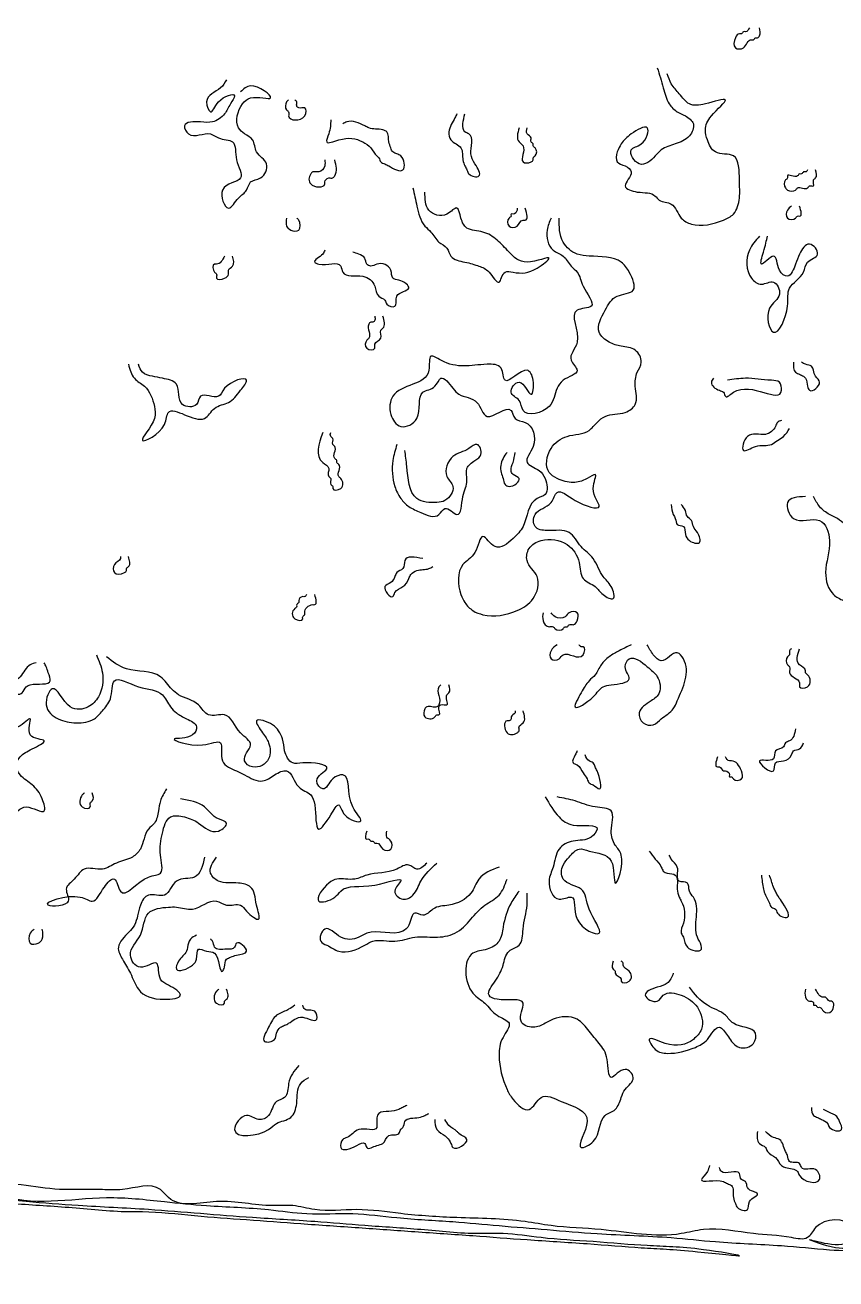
# Model space of a CAD drawing. Header units: metres. Extents: x 0 to 100, y 0 to 141.
# Drawn here: x 75.34 to 85.45, y 53.11 to 68.76 of the extents above; entities that cross this region are included whole.
import ezdxf

# ---------------------------------------------------------------- set-up
doc = ezdxf.new("R2010")
doc.units = ezdxf.units.M

msp = doc.modelspace()

# ---------------------------------------------------------------- linework, layer by layer
for points in [[(76.825, 71.05), (76.675, 70.975), (76.6, 70.85), (76.525, 70.475), (76.6, 70.375), (76.425, 70), (76.125, 70.125), (76.05, 70.25), (75.825, 70.275), (75.65, 70.5), (75.45, 70.6), (75.2, 70.675), (75.175, 70.55), (75.275, 70.35), (75.375, 70.275), (75.15, 70.225), (75.025, 70.3), (74.9, 70.225), (74.825, 70.1), (74.8, 69.85), (74.75, 69.7), (74.7, 69.6), (74.575, 69.55), (74.525, 69.625), (74.4, 69.875), (74.225, 69.925), (73.75, 70.1), (73.625, 70.15), (73.3, 70.1), (73.15, 69.975), (73.1, 69.825), (73.025, 69.425), (72.9, 69.375), (72.8, 69.35), (72.7, 69.425), (72.6, 69.475), (72.4, 69.45), (72.175, 69.375), (72.025, 69.225), (71.825, 69.025), (71.675, 68.875), (71.55, 68.95), (71.475, 69.125), (71.275, 69.25), (71.075, 69.325), (70.85, 69.275), (70.7, 69.025), (70.675, 68.8), (70.6, 68.65), (70.525, 68.275), (70.375, 68.2), (70.25, 68.075), (70.5, 68.125), (70.6, 68.175), (70.775, 68.675), (70.875, 68.775), (70.975, 68.9), (70.925, 69.075), (71.075, 69.15), (71.275, 69.05), (71.375, 69), (71.425, 68.825), (71.55, 68.775), (71.625, 68.7), (71.8, 68.8), (72, 68.85), (72.1, 69.075), (72.2, 69.15), (72.475, 69.15), (72.775, 69.05), (73.05, 68.925), (73.275, 68.95), (73.275, 69.125), (73.325, 69.325), (73.275, 69.45), (73.45, 69.4), (73.325, 69.55), (73.225, 69.6), (73.225, 69.85), (73.575, 70.025), (73.675, 69.925), (73.725, 69.8), (73.55, 69.675), (73.65, 69.6), (73.925, 69.625), (74.15, 69.625), (74.225, 69.5), (74.35, 69.2), (74.5, 69.125), (74.625, 69.175), (74.675, 69.1), (74.775, 69), (74.9, 68.9), (75.025, 68.8), (75.075, 68.975), (75.2, 69.125), (75.125, 69.2), (75.05, 69.3), (74.95, 69.35), (74.85, 69.475), (74.925, 69.625), (75.125, 69.65), (75.225, 69.85), (75.425, 69.775), (75.475, 69.625), (75.55, 69.25), (75.5, 69.05), (75.7, 68.975), (75.7, 69.325), (75.775, 69.475), (75.65, 69.6), (75.9, 69.65), (75.775, 69.875), (75.75, 69.95), (75.9, 69.875), (75.975, 69.8), (76.15, 69.725), (76.1, 69.625), (76, 69.475), (76.45, 69.55), (76.525, 69.625), (76.8, 69.625), (76.85, 69.85), (76.9, 70.075), (77.025, 70.15), (77.125, 70.425), (77.275, 70.3), (77.25, 70.15), (77.375, 70.1), (77.375, 69.9), (77.475, 69.8), (77.625, 70.1), (77.5, 70.15), (77.45, 70.45), (77.175, 70.55), (76.9, 70.475), (76.725, 70.525), (76.75, 70.8), (76.925, 70.925)], [(84.375, 68.725), (84.325, 68.675), (84.3, 68.675), (84.275, 68.65), (84.25, 68.65), (84.2, 68.6), (84.2, 68.475), (84.3, 68.475), (84.4, 68.575), (84.425, 68.575), (84.45, 68.6), (84.475, 68.6), (84.5, 68.625), (84.5, 68.725)], [(77.85, 68.075), (77.775, 67.975), (77.6, 67.8), (77.65, 67.675), (77.75, 67.8), (77.95, 67.875), (77.9, 67.775), (77.825, 67.65), (77.675, 67.55), (77.525, 67.55), (77.325, 67.5), (77.375, 67.4), (77.65, 67.4), (77.75, 67.35), (77.925, 67.3), (77.975, 67.075), (78.025, 66.85), (77.8, 66.7), (77.875, 66.475), (78, 66.6), (78.1, 66.7), (78.15, 66.8), (78.275, 66.85), (78.35, 67.025), (78.225, 67.175), (78.175, 67.325), (78.075, 67.4), (78, 67.475), (78.05, 67.775), (78.15, 67.85), (78.4, 67.85), (78.15, 68), (78.025, 67.925)], [(83.225, 68.225), (83.3, 67.975), (83.375, 67.775), (83.475, 67.675), (83.575, 67.625), (83.675, 67.525), (83.625, 67.375), (83.45, 67.275), (83.275, 67.2), (83.2, 67.125), (83, 67.025), (82.9, 67.2), (83.025, 67.275), (83.1, 67.475), (82.9, 67.4), (82.775, 67.275), (82.725, 67.175), (82.725, 67.05), (82.825, 67), (82.9, 66.925), (82.825, 66.75), (82.975, 66.675), (83.2, 66.625), (83.25, 66.575), (83.4, 66.525), (83.525, 66.35), (83.65, 66.275), (84.05, 66.325), (84.175, 66.4), (84.25, 66.6), (84.25, 66.825), (84.175, 67.125), (83.95, 67.175), (83.85, 67.325), (83.825, 67.45), (83.9, 67.625), (84.075, 67.825), (83.825, 67.775), (83.625, 67.775), (83.5, 67.9), (83.4, 68.025), (83.35, 68.15)], [(78.625, 67.825), (78.6, 67.8), (78.6, 67.7), (78.625, 67.675), (78.625, 67.625), (78.825, 67.625), (78.825, 67.725), (78.75, 67.725), (78.725, 67.75), (78.725, 67.8), (78.7, 67.825)], [(80.725, 67.65), (80.7, 67.6), (80.625, 67.425), (80.65, 67.325), (80.775, 67.225), (80.8, 67.075), (80.825, 67), (80.85, 66.95), (80.875, 66.9), (81, 66.875), (80.95, 67.025), (80.9, 67.15), (80.875, 67.4), (80.825, 67.425), (80.8, 67.525), (80.825, 67.65)], [(79.15, 67.575), (79.125, 67.4), (79.1, 67.3), (79.25, 67.325), (79.55, 67.3), (79.65, 67.225), (79.725, 67.125), (79.75, 67.1), (79.775, 67.05), (79.825, 67.025), (79.875, 67), (80.05, 66.95), (80.025, 67.125), (79.975, 67.15), (79.925, 67.175), (79.9, 67.225), (79.875, 67.3), (79.85, 67.425), (79.8, 67.45), (79.625, 67.475), (79.575, 67.5), (79.35, 67.55), (79.3, 67.525)], [(81.5, 67.475), (81.5, 67.3), (81.55, 67.25), (81.55, 67.05), (81.65, 67.05), (81.675, 67.075), (81.675, 67.1), (81.7, 67.125), (81.7, 67.225), (81.675, 67.25), (81.675, 67.275), (81.65, 67.3), (81.65, 67.35), (81.6, 67.4), (81.6, 67.475)], [(79.075, 67.075), (79.075, 67), (79, 66.925), (78.925, 66.925), (78.9, 66.9), (78.9, 66.775), (79.075, 66.775), (79.075, 66.8), (79.125, 66.85), (79.175, 66.85), (79.2, 66.875), (79.2, 67.075)], [(85.1, 66.95), (85.075, 66.925), (85.05, 66.925), (85.025, 66.9), (85, 66.9), (84.975, 66.875), (84.85, 66.875), (84.85, 66.85), (84.825, 66.825), (84.825, 66.725), (84.85, 66.7), (84.95, 66.7), (84.975, 66.725), (85.1, 66.725), (85.125, 66.75), (85.175, 66.75), (85.175, 66.825), (85.2, 66.85), (85.2, 66.95)], [(80.175, 66.725), (80.225, 66.5), (80.325, 66.25), (80.4, 66.175), (80.5, 66.05), (80.6, 65.975), (80.65, 65.875), (80.825, 65.8), (81, 65.75), (81.125, 65.675), (81.25, 65.55), (81.325, 65.675), (81.425, 65.675), (81.725, 65.725), (81.875, 65.85), (81.6, 65.8), (81.375, 65.925), (81.225, 66.075), (81.05, 66.175), (80.85, 66.225), (80.775, 66.35), (80.725, 66.475), (80.6, 66.4), (80.375, 66.45), (80.325, 66.675)], [(78.6, 66.35), (78.6, 66.25), (78.65, 66.2), (78.75, 66.2), (78.75, 66.325), (78.725, 66.35)], [(81.9, 66.35), (81.85, 66.2), (81.925, 65.95), (82.05, 65.875), (82.15, 65.75), (82.225, 65.675), (82.3, 65.5), (82.4, 65.25), (82.225, 65.2), (82.225, 64.8), (82.15, 64.575), (82.225, 64.45), (82.05, 64.325), (81.975, 64.225), (81.875, 64), (81.55, 63.95), (81.5, 64.075), (81.4, 64.175), (81.5, 64.3), (81.65, 64.15), (81.675, 64.325), (81.6, 64.45), (81.325, 64.325), (81.275, 64.475), (81.1, 64.525), (80.525, 64.575), (80.4, 64.625), (80.375, 64.45), (80.175, 64.275), (79.925, 64.125), (79.9, 63.9), (80.025, 63.75), (80.225, 63.85), (80.3, 64.175), (80.45, 64.25), (80.525, 64.35), (80.675, 64.225), (80.75, 64.15), (80.975, 64.05), (81.1, 63.875), (81.4, 63.95), (81.45, 63.85), (81.575, 63.8), (81.675, 63.5), (81.6, 63.3), (81.75, 63.2), (81.825, 63.1), (81.825, 62.9), (81.725, 62.85), (81.55, 62.5), (81.425, 62.35), (81.2, 62.25), (81.05, 62.375), (80.95, 62.175), (80.8, 62.025), (80.775, 61.65), (80.825, 61.55), (80.925, 61.45), (81.05, 61.4), (81.475, 61.45), (81.675, 61.6), (81.725, 61.875), (81.6, 62.075), (81.625, 62.225), (81.775, 62.325), (82.1, 62.275), (82.25, 62.05), (82.3, 61.85), (82.45, 61.75), (82.55, 61.65), (82.675, 61.6), (82.65, 61.75), (82.55, 61.875), (82.425, 62.1), (82.275, 62.25), (82.125, 62.425), (81.85, 62.45), (81.7, 62.5), (81.7, 62.65), (81.9, 62.8), (81.975, 62.925), (82.2, 62.825), (82.5, 62.75), (82.425, 62.975), (82.45, 63.15), (82.35, 63.1), (82.175, 63.05), (81.975, 63.1), (81.875, 63.175), (81.9, 63.475), (82.1, 63.625), (82.375, 63.7), (82.475, 63.8), (82.575, 63.875), (82.825, 63.925), (82.95, 64.025), (82.95, 64.25), (82.975, 64.425), (83.025, 64.55), (82.95, 64.7), (82.775, 64.75), (82.625, 64.8), (82.5, 64.925), (82.575, 65.2), (82.725, 65.375), (82.925, 65.45), (82.875, 65.675), (82.775, 65.8), (82.375, 65.875), (82.225, 65.9), (82.05, 66.05), (82, 66.35)], [(81.475, 66.475), (81.475, 66.45), (81.425, 66.4), (81.4, 66.4), (81.4, 66.375), (81.375, 66.35), (81.375, 66.25), (81.475, 66.25), (81.55, 66.325), (81.575, 66.325), (81.575, 66.475)], [(84.9, 66.5), (84.85, 66.45), (84.85, 66.35), (84.95, 66.35), (84.975, 66.375), (85, 66.375), (85, 66.5)], [(84.5, 66.125), (84.375, 65.95), (84.4, 65.6), (84.525, 65.525), (84.675, 65.55), (84.75, 65.4), (84.625, 65.225), (84.675, 64.925), (84.85, 65.25), (84.875, 65.475), (85.05, 65.675), (85.1, 65.8), (85.225, 65.9), (85.125, 66.025), (85, 65.9), (84.95, 65.775), (84.85, 65.625), (84.75, 65.7), (84.675, 65.875), (84.525, 65.775), (84.55, 65.925), (84.6, 66.125)], [(79.075, 65.95), (79.05, 65.9), (78.95, 65.8), (79, 65.775), (79.275, 65.75), (79.3, 65.675), (79.55, 65.625), (79.7, 65.5), (79.75, 65.375), (79.825, 65.325), (79.85, 65.275), (79.95, 65.25), (79.975, 65.375), (80.125, 65.475), (80, 65.575), (79.925, 65.6), (79.9, 65.7), (79.725, 65.775), (79.65, 65.75), (79.6, 65.775), (79.575, 65.85), (79.5, 65.9), (79.425, 65.925)], [(77.825, 65.875), (77.725, 65.775), (77.7, 65.775), (77.7, 65.675), (77.725, 65.65), (77.725, 65.6), (77.825, 65.6), (77.875, 65.65), (77.875, 65.7), (77.925, 65.75), (77.925, 65.875)], [(79.7, 65.125), (79.7, 65.075), (79.675, 65.05), (79.65, 65.05), (79.625, 65.025), (79.625, 64.85), (79.6, 64.825), (79.6, 64.725), (79.7, 64.725), (79.7, 64.775), (79.775, 64.85), (79.775, 64.95), (79.8, 64.975), (79.8, 65.125)], [(76.625, 64.525), (76.7, 64.35), (76.825, 64.25), (76.95, 64), (76.95, 63.85), (76.8, 63.575), (77.075, 63.775), (77.125, 63.925), (77.575, 63.85), (77.7, 63.975), (77.875, 64.05), (78.025, 64.2), (78.1, 64.325), (77.825, 64.225), (77.75, 64.125), (77.525, 64.125), (77.475, 64.025), (77.3, 64.025), (77.225, 64.275), (77.05, 64.35), (76.925, 64.375), (76.8, 64.425), (76.75, 64.525)], [(84.925, 64.55), (84.95, 64.425), (85, 64.4), (85.05, 64.375), (85.075, 64.35), (85.1, 64.25), (85.125, 64.2), (85.25, 64.3), (85.2, 64.375), (85.175, 64.45), (85.15, 64.5), (85.075, 64.525), (85.025, 64.55)], [(83.925, 64.35), (83.9, 64.3), (84, 64.2), (84.05, 64.175), (84.075, 64.125), (84.175, 64.175), (84.775, 64.2), (84.75, 64.3), (84.65, 64.325), (84.325, 64.35), (84.1, 64.325)], [(84.775, 63.825), (84.725, 63.8), (84.7, 63.75), (84.575, 63.65), (84.35, 63.625), (84.3, 63.45), (84.45, 63.5), (84.65, 63.525), (84.725, 63.575), (84.8, 63.625), (84.875, 63.725)], [(79.05, 63.675), (79.05, 63.3), (79.125, 63.225), (79.125, 63.125), (79.15, 63.1), (79.15, 63.025), (79.175, 63), (79.175, 62.975), (79.275, 62.975), (79.275, 63.1), (79.25, 63.125), (79.25, 63.275), (79.225, 63.3), (79.225, 63.325), (79.2, 63.35), (79.2, 63.5), (79.175, 63.525), (79.175, 63.6), (79.15, 63.625), (79.15, 63.675)], [(79.975, 63.525), (79.925, 63.325), (79.95, 63), (80.025, 62.85), (80.125, 62.75), (80.275, 62.675), (80.5, 62.65), (80.575, 62.725), (80.725, 62.65), (80.8, 62.875), (80.85, 63.075), (80.85, 63.225), (80.95, 63.325), (81.025, 63.4), (80.975, 63.525), (80.875, 63.475), (80.675, 63.375), (80.6, 63.125), (80.675, 63), (80.575, 62.825), (80.475, 62.8), (80.225, 62.85), (80.1, 63.25), (80.075, 63.45)], [(81.35, 63.425), (81.3, 63.35), (81.275, 63.175), (81.3, 63.1), (81.325, 63.025), (81.375, 63), (81.5, 63.1), (81.425, 63.15), (81.4, 63.2), (81.425, 63.3), (81.45, 63.425)], [(83.4, 62.775), (83.425, 62.65), (83.45, 62.6), (83.475, 62.525), (83.55, 62.5), (83.575, 62.4), (83.625, 62.325), (83.75, 62.3), (83.725, 62.425), (83.675, 62.5), (83.65, 62.575), (83.6, 62.625), (83.575, 62.7), (83.525, 62.775)], [(85.075, 62.875), (84.85, 62.8), (84.925, 62.6), (85.25, 62.575), (85.375, 62.325), (85.325, 61.925), (85.425, 61.65), (85.55, 61.575), (85.85, 61.525), (85.975, 61.625), (86.1, 61.675), (86.25, 61.825), (86.2, 62.35), (85.975, 62.525), (85.575, 62.525), (85.475, 62.6), (85.375, 62.65), (85.25, 62.75), (85.175, 62.875)], [(76.525, 62.125), (76.525, 62.1), (76.45, 62.025), (76.45, 61.925), (76.575, 61.925), (76.6, 61.95), (76.6, 61.975), (76.625, 62), (76.625, 62.125)], [(80.3, 62.1), (80.075, 62.075), (80.05, 61.975), (79.975, 61.925), (79.95, 61.875), (79.9, 61.8), (79.825, 61.75), (79.925, 61.625), (79.95, 61.675), (80.05, 61.75), (80.125, 61.85), (80.15, 61.9), (80.225, 61.95), (80.375, 61.975), (80.425, 62)], [(78.85, 61.65), (78.825, 61.625), (78.8, 61.625), (78.75, 61.575), (78.75, 61.55), (78.725, 61.525), (78.725, 61.5), (78.7, 61.475), (78.7, 61.35), (78.8, 61.35), (78.8, 61.375), (78.825, 61.4), (78.825, 61.425), (78.925, 61.525), (78.95, 61.525), (78.95, 61.65)], [(81.8, 61.425), (81.8, 61.325), (81.875, 61.25), (81.925, 61.25), (81.95, 61.225), (82.05, 61.225), (82.075, 61.25), (82.1, 61.25), (82.125, 61.275), (82.175, 61.275), (82.225, 61.325), (82.225, 61.425), (82.125, 61.425), (82.075, 61.375), (81.95, 61.375), (81.9, 61.425)], [(76.225, 60.9), (76.3, 60.675), (76.25, 60.375), (76.125, 60.25), (75.9, 60.25), (75.675, 60.475), (75.6, 60.275), (75.75, 60.1), (75.975, 60.05), (76.2, 60.1), (76.3, 60.2), (76.4, 60.35), (76.45, 60.575), (76.75, 60.5), (77.05, 60.4), (77.15, 60.25), (77.225, 60.175), (77.35, 60.1), (77.475, 60), (77.425, 59.9), (77.2, 59.85), (77.55, 59.775), (77.775, 59.8), (77.8, 59.575), (77.975, 59.45), (78.075, 59.4), (78.3, 59.325), (78.45, 59.4), (78.6, 59.45), (78.75, 59.25), (78.9, 59.15), (78.95, 59.025), (79, 58.725), (79.15, 58.9), (79.25, 59.025), (79.325, 58.9), (79.525, 58.825), (79.425, 59), (79.3, 59.4), (79.175, 59.35), (79.05, 59.225), (78.975, 59.325), (79.1, 59.475), (78.8, 59.55), (78.675, 59.55), (78.575, 59.7), (78.55, 59.85), (78.5, 59.95), (78.425, 60.025), (78.225, 60.075), (78.3, 59.925), (78.375, 59.8), (78.375, 59.6), (78.175, 59.5), (78.075, 59.575), (78.1, 59.675), (78.15, 59.775), (78.025, 59.925), (77.825, 60.15), (77.625, 60.15), (77.5, 60.275), (77.25, 60.4), (77.1, 60.55), (77.025, 60.625), (76.6, 60.725), (76.35, 60.875)], [(81.975, 61.025), (81.9, 60.95), (81.9, 60.85), (82, 60.85), (82.05, 60.9), (82.3, 60.9), (82.3, 61), (82.275, 61), (82.25, 61.025)], [(82.9, 61.025), (82.75, 60.95), (82.625, 60.875), (82.525, 60.775), (82.45, 60.65), (82.375, 60.575), (82.275, 60.425), (82.2, 60.25), (82.425, 60.375), (82.55, 60.5), (82.65, 60.525), (82.875, 60.6), (82.825, 60.75), (82.875, 60.85), (83.1, 60.75), (83.225, 60.625), (83.25, 60.425), (83.15, 60.325), (83, 60.175), (83.05, 60.05), (83.175, 60.025), (83.275, 60.1), (83.425, 60.225), (83.475, 60.325), (83.55, 60.85), (83.475, 60.925), (83.275, 60.825), (83.175, 60.9), (83.1, 61.025)], [(84.9, 60.975), (84.875, 60.95), (84.875, 60.9), (84.85, 60.875), (84.85, 60.775), (84.875, 60.75), (84.875, 60.675), (85, 60.55), (85, 60.5), (85.1, 60.5), (85.1, 60.65), (85.075, 60.675), (85.075, 60.7), (85, 60.775), (85, 60.975)], [(75.475, 60.8), (75.4, 60.775), (75.275, 60.625), (75.2, 60.575), (75.1, 60.55), (75.15, 60.45), (75.3, 60.425), (75.35, 60.5), (75.4, 60.525), (75.65, 60.575), (75.625, 60.675), (75.6, 60.75), (75.575, 60.8)], [(80.525, 60.525), (80.5, 60.5), (80.5, 60.275), (80.475, 60.25), (80.35, 60.25), (80.325, 60.225), (80.325, 60.125), (80.45, 60.125), (80.475, 60.15), (80.5, 60.15), (80.5, 60.25), (80.525, 60.275), (80.6, 60.275), (80.6, 60.4), (80.625, 60.425), (80.625, 60.525)], [(74.925, 60.125), (74.925, 59.9), (74.85, 59.675), (74.85, 59.375), (74.875, 59.275), (74.725, 59.075), (74.65, 58.925), (75.1, 59.075), (74.975, 58.8), (74.825, 58.725), (74.625, 58.6), (74.65, 58.45), (74.875, 58.475), (74.975, 58.575), (75.1, 58.725), (75.175, 58.85), (75.35, 59), (75.575, 58.95), (75.55, 59.1), (75.425, 59.275), (75.275, 59.4), (75.225, 59.525), (75.275, 59.625), (75.425, 59.725), (75.575, 59.825), (75.4, 59.9), (75.4, 60.1), (75.25, 60), (75.125, 60), (75.05, 60.1)], [(81.45, 60.2), (81.45, 60.175), (81.4, 60.125), (81.4, 60.1), (81.375, 60.075), (81.35, 60.075), (81.35, 59.925), (81.475, 59.925), (81.5, 59.95), (81.5, 60), (81.55, 60.05), (81.55, 60.2)], [(84.95, 59.975), (84.875, 59.825), (84.825, 59.8), (84.8, 59.75), (84.7, 59.7), (84.675, 59.6), (84.5, 59.575), (84.675, 59.45), (84.7, 59.55), (84.8, 59.575), (84.9, 59.65), (84.925, 59.7), (85, 59.725), (85.05, 59.8)], [(82.225, 59.7), (82.2, 59.65), (82.175, 59.55), (82.225, 59.525), (82.3, 59.425), (82.35, 59.35), (82.375, 59.3), (82.425, 59.275), (82.5, 59.225), (82.475, 59.45), (82.45, 59.5), (82.425, 59.55), (82.375, 59.575), (82.325, 59.65)], [(83.975, 59.625), (83.975, 59.5), (84, 59.5), (84.05, 59.45), (84.075, 59.45), (84.125, 59.4), (84.125, 59.375), (84.15, 59.375), (84.175, 59.35), (84.275, 59.35), (84.275, 59.45), (84.15, 59.575), (84.125, 59.575), (84.075, 59.625)], [(77.1, 59.225), (77.025, 59.075), (77, 58.95), (76.95, 58.8), (76.875, 58.725), (76.775, 58.475), (76.675, 58.375), (76.475, 58.3), (76.3, 58.225), (76.075, 58.225), (75.95, 58.1), (75.85, 57.975), (75.875, 57.825), (75.625, 57.775), (76.025, 57.875), (76.175, 57.825), (76.325, 58), (76.45, 58.1), (76.525, 57.95), (76.875, 58.125), (77.025, 58.175), (77.025, 58.4), (77.05, 58.675), (77.15, 58.875), (77.325, 58.875), (77.5, 58.8), (77.75, 58.7), (77.85, 58.8), (77.75, 58.85), (77.575, 59), (77.275, 59.1)], [(76.075, 59.175), (76.05, 59.15), (76.05, 59), (76.15, 59), (76.15, 59.05), (76.175, 59.075), (76.175, 59.175)], [(81.825, 59.125), (82, 58.875), (82.175, 58.775), (82.475, 58.725), (82.4, 58.625), (82.175, 58.575), (82, 58.475), (81.925, 58.25), (81.875, 58.075), (82, 57.85), (82.15, 57.875), (82.225, 57.6), (82.5, 57.425), (82.375, 57.725), (82.275, 57.975), (82.05, 58.1), (82.05, 58.275), (82.125, 58.375), (82.25, 58.475), (82.375, 58.45), (82.65, 58.325), (82.7, 58.05), (82.775, 58.4), (82.7, 58.525), (82.65, 58.7), (82.65, 58.95), (82.45, 59), (82.2, 59.075), (81.975, 59.125)], [(79.6, 58.7), (79.6, 58.6), (79.625, 58.6), (79.65, 58.575), (79.675, 58.575), (79.7, 58.55), (79.725, 58.55), (79.8, 58.475), (79.9, 58.475), (79.9, 58.575), (79.85, 58.625), (79.85, 58.7)], [(77.575, 58.375), (77.45, 58.125), (77.225, 58.075), (77.075, 57.9), (76.875, 57.9), (76.775, 57.775), (76.7, 57.525), (76.55, 57.35), (76.5, 57.25), (76.55, 57.1), (76.65, 56.925), (76.75, 56.725), (77.075, 56.6), (77.275, 56.65), (77.125, 56.775), (77.025, 56.85), (76.975, 57.05), (76.775, 57), (76.65, 57.15), (76.775, 57.4), (76.875, 57.675), (77.125, 57.75), (77.225, 57.75), (77.425, 57.725), (77.725, 57.825), (77.85, 57.775), (78.025, 57.775), (78.1, 57.7), (78.25, 57.6), (78.225, 57.775), (78.15, 58), (78, 58.05), (77.75, 58.075), (77.65, 58.175), (77.725, 58.375)], [(83.125, 58.45), (83.2, 58.35), (83.275, 58.25), (83.3, 58.2), (83.35, 58.175), (83.45, 58.15), (83.475, 57.975), (83.5, 57.875), (83.525, 57.825), (83.55, 57.55), (83.525, 57.425), (83.55, 57.375), (83.6, 57.25), (83.775, 57.225), (83.75, 57.325), (83.725, 57.375), (83.675, 57.875), (83.625, 57.95), (83.6, 58.05), (83.5, 58.075), (83.475, 58.25), (83.4, 58.35), (83.375, 58.4)], [(80.35, 58.3), (80.225, 58.225), (80.125, 58.275), (79.975, 58.225), (79.6, 58.15), (79.45, 58.1), (79.225, 58.1), (79.125, 58.05), (79, 57.825), (79.2, 57.875), (79.275, 57.95), (79.7, 58.025), (80.025, 58.075), (79.95, 57.95), (80.05, 57.85), (80.175, 57.9), (80.275, 58.075), (80.475, 58.3)], [(81.25, 58.25), (81, 58.1), (80.9, 57.925), (80.625, 57.775), (80.425, 57.725), (80.3, 57.65), (80.2, 57.675), (80.125, 57.525), (80.05, 57.45), (79.6, 57.425), (79.5, 57.375), (79.275, 57.375), (79.075, 57.475), (79.025, 57.325), (79.1, 57.275), (79.25, 57.2), (79.575, 57.275), (79.675, 57.325), (79.95, 57.325), (80.2, 57.375), (80.45, 57.375), (80.7, 57.425), (80.9, 57.6), (81.075, 57.775), (81.25, 57.9), (81.35, 58.1)], [(84.525, 58.15), (84.55, 57.975), (84.575, 57.9), (84.625, 57.8), (84.65, 57.75), (84.7, 57.725), (84.725, 57.675), (84.85, 57.625), (84.775, 57.825), (84.725, 57.9), (84.7, 57.95), (84.675, 58), (84.65, 58.075), (84.625, 58.15)], [(81.5, 57.95), (81.4, 57.8), (81.3, 57.5), (81.25, 57.325), (81.1, 57.225), (80.925, 57.175), (80.925, 56.675), (81.075, 56.55), (81.225, 56.4), (81.375, 56.3), (81.3, 56.125), (81.25, 55.9), (81.35, 55.475), (81.425, 55.35), (81.625, 55.225), (81.775, 55.375), (82.025, 55.325), (82.35, 55.075), (82.275, 54.75), (82.425, 54.825), (82.575, 55.15), (82.7, 55.225), (82.775, 55.375), (82.825, 55.475), (82.925, 55.625), (82.825, 55.725), (82.65, 55.625), (82.6, 55.85), (82.5, 56.05), (82.375, 56.2), (82.225, 56.35), (81.925, 56.35), (81.825, 56.3), (81.675, 56.25), (81.525, 56.325), (81.55, 56.55), (81.225, 56.6), (81.125, 56.65), (81.2, 56.825), (81.3, 57.025), (81.375, 57.2), (81.5, 57.275), (81.55, 57.475), (81.6, 57.775), (81.6, 57.925)], [(75.45, 57.475), (75.4, 57.425), (75.4, 57.3), (75.5, 57.3), (75.55, 57.35), (75.55, 57.475)], [(77.475, 57.4), (77.4, 57.35), (77.375, 57.3), (77.35, 57.2), (77.25, 57.075), (77.225, 56.975), (77.425, 57.025), (77.475, 57.1), (77.5, 57.225), (77.6, 57.2), (77.7, 57.175), (77.8, 56.95), (77.825, 57), (77.85, 57.1), (77.9, 57.125), (77.975, 57.15), (78.1, 57.2), (77.975, 57.3), (77.95, 57.25), (77.85, 57.225), (77.7, 57.25), (77.675, 57.325), (77.65, 57.35)], [(82.675, 57.075), (82.675, 56.975), (82.7, 56.95), (82.7, 56.925), (82.775, 56.85), (82.775, 56.825), (82.875, 56.825), (82.875, 56.95), (82.8, 57.025), (82.8, 57.05), (82.775, 57.075)], [(66.15, 56.875), (66.15, 56.4), (66.275, 56.125), (66.275, 55.75), (66.325, 55.425), (66.375, 55.075), (66.425, 54.725), (66.5, 54.4), (66.55, 53.975), (66.6, 53.5), (66.65, 53), (66.7, 52.375), (66.75, 51.525), (66.8, 51.25), (66.85, 50.85), (66.9, 50.475), (66.975, 50.4), (66.975, 50.15), (67.025, 49.6), (67.075, 48.825), (67.125, 47.675), (67.125, 47.025), (67.175, 46.45), (67.225, 45.775), (67.275, 44.925), (67.325, 44.05), (67.4, 43.35), (67.4, 43.425), (67.35, 43.8), (67.3, 44.45), (67.25, 45.4), (67.2, 46.225), (67.15, 47.125), (67.1, 48.375), (67.05, 49.225), (67, 49.875), (67, 50.3), (67.175, 50.375), (67.7, 50.325), (67.75, 50.275), (67.7, 50.125), (67.625, 50), (67.575, 49.8), (67.525, 48.625), (67.475, 47.55), (67.475, 47), (67.425, 45.625), (67.375, 44.4), (67.425, 44.125), (67.425, 44.525), (67.575, 44.5), (67.725, 44.375), (67.925, 44.225), (67.975, 44.125), (68.025, 43.925), (67.975, 43.85), (67.975, 43.675), (67.85, 43.6), (67.725, 43.45), (67.65, 43.375), (67.7, 43.4), (67.85, 43.475), (67.975, 43.55), (68.05, 43.625), (68.05, 43.875), (68, 44.125), (67.925, 44.3), (67.85, 44.425), (67.675, 44.45), (67.5, 44.55), (67.45, 45.5), (67.5, 46.925), (67.55, 47.775), (67.6, 49.15), (67.65, 49.825), (67.7, 49.925), (67.8, 50.075), (68.65, 50.125), (69.35, 50.075), (69.95, 50.025), (70.7, 49.975), (70.95, 49.95), (71.675, 49.9), (72.425, 49.825), (72.4, 49.9), (71.95, 49.95), (70.925, 50), (70.625, 50.05), (69.825, 50.1), (69.175, 50.15), (68.375, 50.2), (67.85, 50.25), (68.125, 50.35), (69, 50.3), (69.55, 50.25), (70.25, 50.2), (70.95, 50.15), (71.825, 50.1), (72.6, 50.05), (73.3, 50), (74, 49.95), (74.8, 49.9), (75.625, 49.85), (76.525, 49.8), (77.3, 49.75), (78.1, 49.7), (78.75, 49.65), (79.45, 49.6), (80.2, 49.55), (80.875, 49.5), (81.6, 49.45), (82.475, 49.4), (83.075, 49.35), (83.75, 49.3), (84.75, 49.25), (85.625, 49.2), (86.25, 49.15), (86.875, 49.1), (87.375, 49.05), (87.725, 49.05), (88.525, 49), (89.25, 48.95), (89.85, 48.9), (90.65, 48.85), (91.325, 48.8), (92.2, 48.75), (92.85, 48.7), (93.525, 48.65), (94.2, 48.6), (94.7, 48.6), (95.475, 48.55), (96.2, 48.5), (97.075, 48.45), (97.675, 48.4), (98.35, 48.35), (99.325, 48.3), (99.975, 48.25), (99.4, 48.325), (98.425, 48.375), (97.75, 48.425), (97.15, 48.475), (96.275, 48.525), (95.55, 48.575), (94.775, 48.625), (93.6, 48.675), (92.925, 48.725), (92.275, 48.775), (91.4, 48.825), (90.725, 48.875), (89.925, 48.925), (89.325, 48.975), (88.625, 49.025), (87.8, 49.075), (86.95, 49.125), (86.325, 49.175), (85.7, 49.225), (84.825, 49.275), (84.35, 49.325), (84.075, 49.325), (83.825, 49.325), (83.175, 49.375), (82.55, 49.425), (81.675, 49.475), (80.95, 49.525), (80.275, 49.575), (79.525, 49.625), (78.825, 49.675), (78.175, 49.725), (77.4, 49.775), (76.6, 49.825), (75.7, 49.875), (74.875, 49.925), (74.475, 49.975), (73.8, 50.025), (73.075, 50.075), (72.275, 50.125), (72, 50.175), (71.25, 50.225), (70.5, 50.275), (69.75, 50.325), (68.975, 50.375), (68.225, 50.425), (67.475, 50.475), (67, 50.525), (66.925, 50.925), (66.875, 51.325), (66.825, 51.825), (66.75, 52.475), (66.7, 53.1), (66.65, 53.6), (66.6, 54.075), (66.6, 54.475), (68, 54.425), (68.525, 54.525), (69.1, 54.475), (69.425, 54.475), (69.925, 54.425), (70.425, 54.375), (71.2, 54.325), (71.775, 54.275), (72.625, 54.2), (73.8, 54.15), (74.55, 54.1), (75.2, 54.05), (75.925, 54), (76.675, 53.95), (76.8, 53.95), (77.45, 53.9), (78.1, 53.85), (78.775, 53.8), (79.5, 53.75), (80.2, 53.7), (80.925, 53.65), (81.6, 53.6), (82.35, 53.55), (83.025, 53.5), (83.725, 53.45), (84.25, 53.4), (83.8, 53.475), (83.1, 53.525), (82.425, 53.575), (81.775, 53.625), (81.3, 53.675), (81, 53.675), (80.275, 53.725), (79.575, 53.775), (78.95, 53.825), (78.175, 53.875), (77.525, 53.925), (76.875, 53.975), (76, 54.025), (75.35, 54.075), (74.625, 54.125), (73.975, 54.175), (73.8, 54.225), (73.2, 54.225), (72.65, 54.275), (71.825, 54.325), (71.25, 54.375), (70.575, 54.425), (69.975, 54.475), (69.15, 54.525), (68.575, 54.575), (68.025, 54.625), (67.725, 54.7), (67, 54.75), (67.5, 54.8), (68.225, 54.75), (68.575, 54.7), (68.975, 54.7), (69.225, 54.65), (69.525, 54.65), (70.375, 54.6), (71.05, 54.55), (71.575, 54.5), (72.075, 54.45), (72.85, 54.4), (73.625, 54.35), (74.225, 54.3), (74.825, 54.25), (75, 54.175), (76.35, 54.125), (77.075, 54.075), (77.6, 54.025), (78.375, 53.975), (78.85, 53.925), (79.425, 53.925), (79.975, 53.875), (80.675, 53.825), (81.25, 53.775), (81.85, 53.725), (82.475, 53.675), (83.4, 53.625), (83.95, 53.575), (84.775, 53.525), (85.375, 53.475), (86.3, 53.425), (86.95, 53.375), (87.45, 53.325), (88.15, 53.275), (88.95, 53.225), (89.5, 53.175), (90.375, 53.125), (90.65, 53.125), (91.35, 53.075), (91.85, 53.025), (92.225, 52.975), (92.575, 52.975), (93.275, 52.925), (94.025, 52.875), (94.55, 52.825), (94.975, 52.775), (95.875, 52.725), (96.575, 52.675), (97.05, 52.625), (98, 52.575), (98.2, 52.525), (98.45, 52.525), (98.85, 52.525), (99.4, 52.475), (99.675, 52.425), (99.975, 52.425), (99.75, 52.45), (99.475, 52.5), (98.925, 52.55), (98.075, 52.6), (97.275, 52.65), (97.125, 52.65), (96.65, 52.7), (95.95, 52.75), (95.25, 52.8), (95.05, 52.8), (94.625, 52.85), (94.1, 52.9), (93.35, 52.95), (92.65, 53), (92.3, 53), (92, 53.05), (91.425, 53.1), (90.725, 53.15), (90.45, 53.15), (89.725, 53.2), (89.575, 53.2), (89.025, 53.25), (88.225, 53.3), (87.525, 53.35), (87.025, 53.4), (86.375, 53.45), (85.75, 53.5), (85.45, 53.5), (85.125, 53.6), (85.65, 53.6), (85.65, 53.75), (85.2, 53.75), (85.1, 53.625), (84.9, 53.625), (84.425, 53.675), (83.8, 53.725), (83.525, 53.675), (82.525, 53.725), (81.9, 53.775), (81.575, 53.825), (80.725, 53.875), (80.025, 53.925), (79.475, 53.975), (78.95, 53.975), (78.675, 54.025), (78.425, 54.025), (77.725, 54.075), (77.125, 54.125), (77.025, 54.225), (76.55, 54.225), (76.3, 54.225), (76, 54.225), (75.825, 54.225), (75.35, 54.275), (74.85, 54.325), (74.3, 54.375), (73.7, 54.425), (72.925, 54.475), (72.15, 54.525), (71.65, 54.575), (71.125, 54.625), (70.45, 54.675), (69.6, 54.725), (69.075, 54.775), (68.725, 54.775), (68.5, 54.85), (67.9, 54.9), (67.65, 55.075), (67.575, 54.925), (67.475, 55.15), (67.7, 55.375), (67.55, 55.325), (67.425, 55.325), (67.375, 55.425), (67.05, 55.425), (66.85, 55.525), (66.725, 55.65), (66.6, 55.9), (66.525, 55.55), (66.675, 55.475), (66.775, 55.325), (67.2, 55.325), (67.3, 55.2), (67.25, 54.925), (66.5, 55.025), (66.45, 55.375), (66.4, 55.7), (66.35, 56.15), (66.325, 56.325), (66.325, 56.575), (66.25, 56.875)], [(83.425, 56.925), (83.35, 56.8), (83.225, 56.75), (83.075, 56.65), (83.225, 56.575), (83.3, 56.65), (83.525, 56.65), (83.725, 56.5), (83.775, 56.225), (83.675, 56.1), (83.325, 56.05), (83.125, 56.1), (83.2, 55.975), (83.35, 55.925), (83.7, 56), (83.85, 56.1), (84, 56.25), (84.1, 56.15), (84.15, 56.075), (84.25, 56), (84.425, 56.05), (84.45, 56.175), (84.175, 56.3), (84.075, 56.4), (83.85, 56.525), (83.625, 56.75)], [(77.75, 56.725), (77.725, 56.7), (77.725, 56.55), (77.825, 56.55), (77.825, 56.575), (77.85, 56.6), (77.85, 56.725)], [(85.075, 56.725), (85.075, 56.625), (85.125, 56.575), (85.15, 56.575), (85.175, 56.55), (85.175, 56.525), (85.2, 56.525), (85.225, 56.5), (85.25, 56.5), (85.3, 56.45), (85.4, 56.45), (85.4, 56.575), (85.375, 56.575), (85.325, 56.625), (85.3, 56.625), (85.2, 56.725)], [(78.7, 56.525), (78.625, 56.475), (78.575, 56.45), (78.475, 56.4), (78.375, 56.25), (78.325, 56.075), (78.45, 56.1), (78.475, 56.175), (78.525, 56.25), (78.575, 56.275), (78.625, 56.3), (78.7, 56.35), (78.8, 56.375), (78.975, 56.35), (78.95, 56.45), (78.825, 56.475), (78.8, 56.525)], [(78.75, 55.775), (78.625, 55.55), (78.575, 55.375), (78.475, 55.325), (78.375, 55.15), (78.25, 55.1), (78.1, 55.15), (77.95, 54.975), (78.375, 54.975), (78.475, 55.05), (78.65, 55.125), (78.725, 55.3), (78.775, 55.55), (78.875, 55.625)], [(80.1, 55.275), (80.05, 55.25), (80, 55.225), (79.875, 55.2), (79.75, 55.175), (79.725, 55.05), (79.725, 55), (79.5, 54.975), (79.425, 54.925), (79.35, 54.875), (79.3, 54.85), (79.275, 54.75), (79.475, 54.775), (79.575, 54.8), (79.6, 54.75), (79.725, 54.775), (79.8, 54.8), (79.875, 54.9), (80, 54.925), (80.025, 54.975), (80.05, 55), (80.075, 55.075), (80.25, 55.125), (80.325, 55.15), (80.375, 55.175)], [(85.15, 55.25), (85.175, 55.15), (85.225, 55.125), (85.275, 55.1), (85.35, 55.05), (85.375, 55), (85.525, 54.975), (85.5, 55.075), (85.45, 55.15), (85.4, 55.175), (85.3, 55.225)], [(80.45, 55.1), (80.475, 54.975), (80.5, 54.95), (80.6, 54.875), (80.65, 54.8), (80.675, 54.75), (80.85, 54.85), (80.75, 54.925), (80.725, 54.95), (80.625, 55.025), (80.575, 55.1)], [(84.475, 54.95), (84.5, 54.8), (84.575, 54.75), (84.6, 54.7), (84.7, 54.625), (84.775, 54.525), (84.825, 54.5), (84.975, 54.45), (85, 54.4), (85.25, 54.35), (85.2, 54.475), (85.025, 54.5), (85, 54.55), (84.875, 54.575), (84.85, 54.65), (84.825, 54.7), (84.75, 54.85), (84.675, 54.875), (84.575, 54.95)], [(83.875, 54.525), (83.85, 54.45), (83.775, 54.35), (84.05, 54.325), (84.1, 54.3), (84.15, 54.275), (84.175, 54.125), (84.2, 54.05), (84.225, 54), (84.35, 53.975), (84.375, 54.075), (84.475, 54.175), (84.425, 54.2), (84.35, 54.25), (84.325, 54.325), (84.275, 54.35), (84.25, 54.425), (84.025, 54.45), (84, 54.5)]]:
    msp.add_spline(points, degree=3)

doc.saveas('drawing.dxf')
